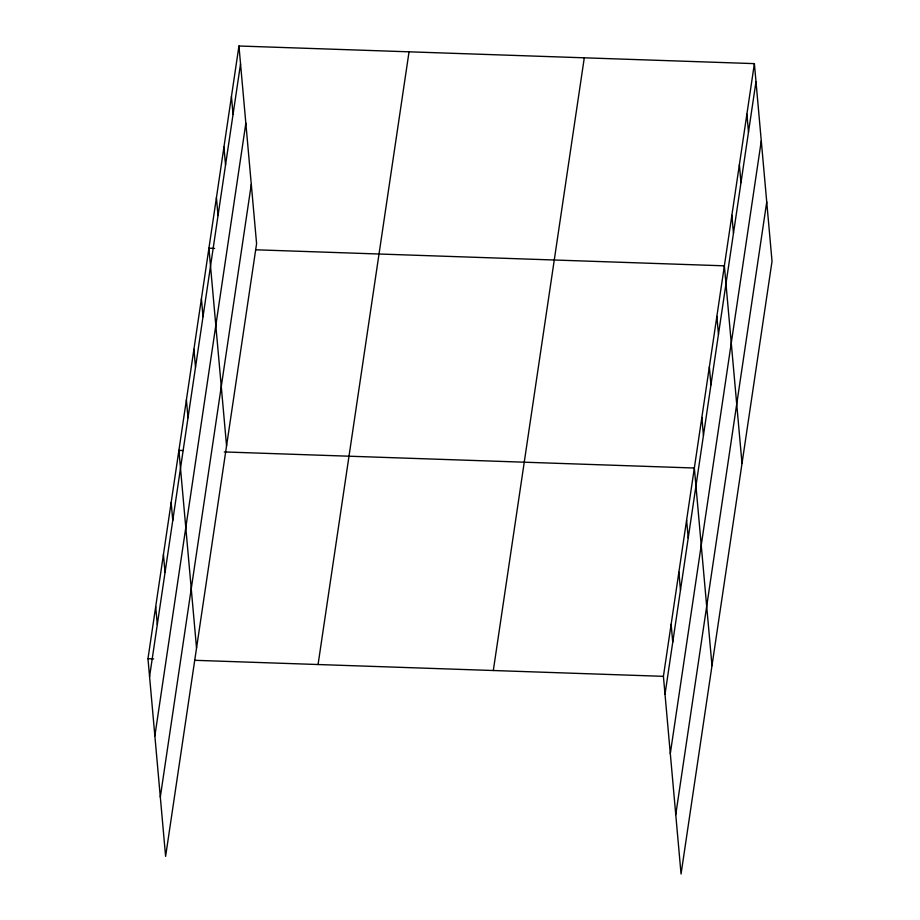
<?xml version="1.0" encoding="UTF-8"?>
<svg xmlns="http://www.w3.org/2000/svg" width="920" height="920" viewBox="0 0 920 920"><rect width="100%" height="100%" fill="white"/><g stroke="black" fill="none" stroke-linecap="round" stroke-linejoin="round"><path stroke-width="1.38" d="M238.947 46L256.588 243.662L165.611 856.37L147.97 658.708L238.947 46L754.388 63.629L772.029 261.291L681.053 874L663.412 676.338L754.388 63.629M149.569 676.637L240.545 63.928M154.859 735.942L245.847 123.234M160.31 797.053L251.298 184.345M318.067 664.527L409.043 51.819M493.315 670.519L584.292 57.81M665.01 694.266L755.998 81.558M670.3 753.583L761.288 140.875M675.751 814.683L766.739 201.974M214.59 248.388L208.92 248.193L226.561 445.855M255.702 249.791L724.373 265.822L742.014 463.484M183.149 450.535L178.905 450.386L196.535 648.048M224.261 451.938L694.347 468.015L711.988 665.678M147.97 658.708L153.64 658.904M194.741 660.307L663.412 676.338M746.89 114.183L748.489 132.1M739.381 164.726L740.98 182.655M731.871 215.28L733.47 233.208M716.864 316.376L718.462 334.305M709.355 366.919L710.953 384.847M701.845 417.473L703.455 435.401M686.607 520.099L688.206 538.028M678.88 572.183L680.478 590.111M671.14 624.266L672.738 642.183M231.449 96.554L233.047 114.471M223.939 147.096L225.538 165.025M216.43 197.65L218.028 215.567M201.422 298.747L203.021 316.664M193.913 349.289L195.511 367.218M186.403 399.843L188.002 417.772M171.166 502.469L172.764 520.398M163.438 554.553L165.036 572.47M155.698 606.625L157.297 624.553"/></g></svg>
